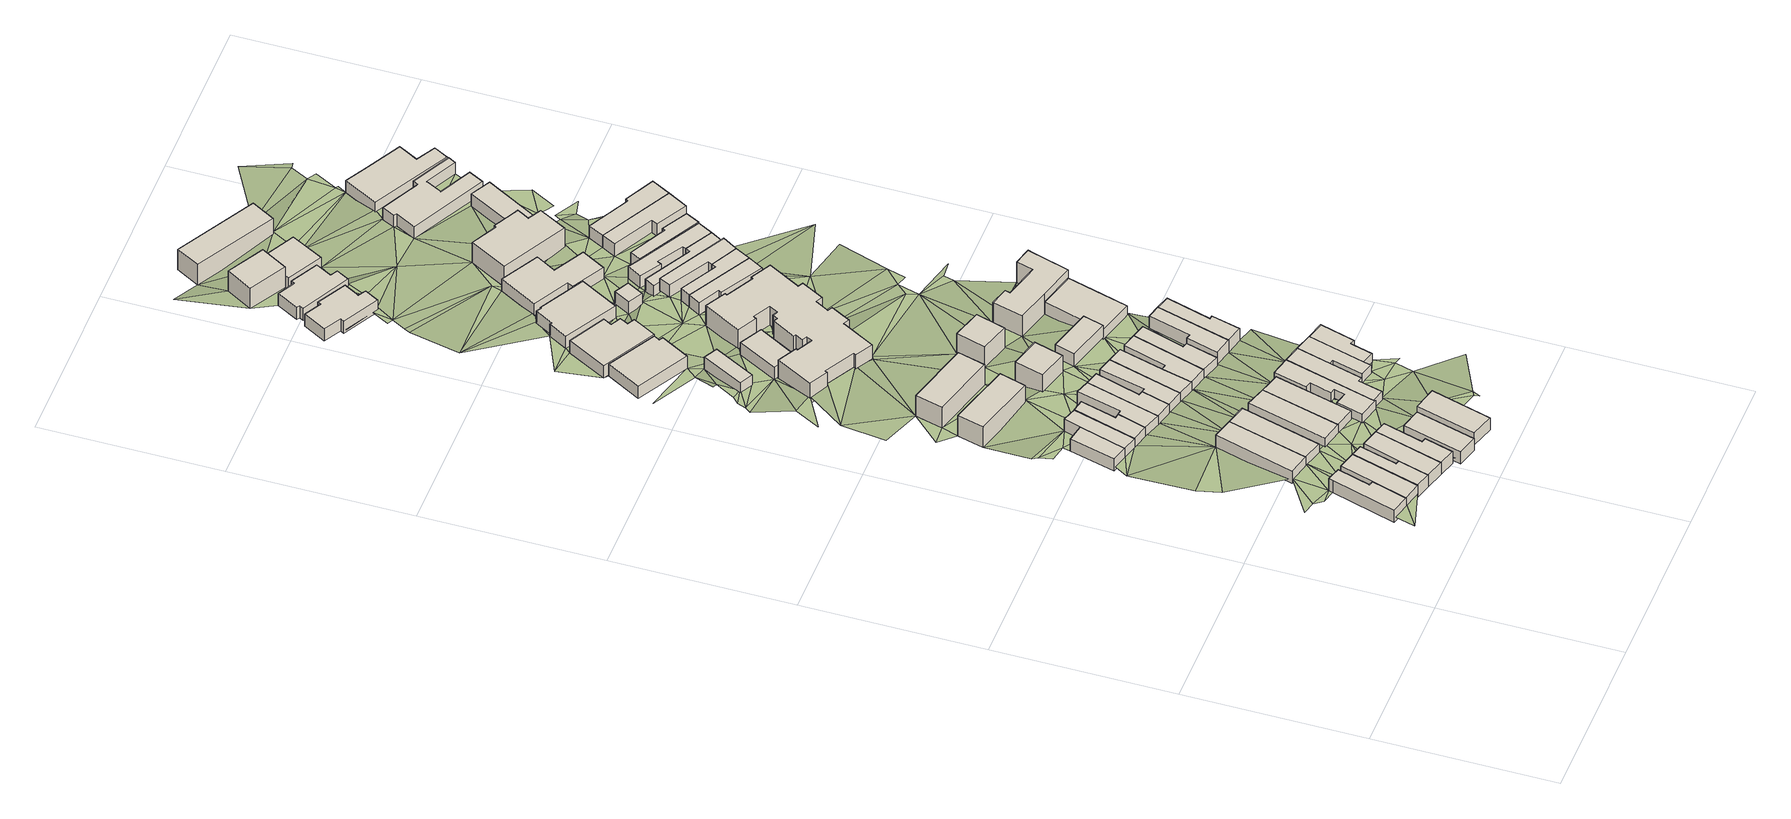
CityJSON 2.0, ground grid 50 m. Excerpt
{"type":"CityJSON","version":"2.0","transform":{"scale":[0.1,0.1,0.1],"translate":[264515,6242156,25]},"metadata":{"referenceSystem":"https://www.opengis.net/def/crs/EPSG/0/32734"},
"CityObjects":{
"building1":{"type":"Building","attributes":{"address":"53 Balfour Street Woodstock 7925 Cape Town","building":"house","building:levels":1,"building_height":4.1,"plus_code":"4FRW3F82+5XV","ground_height":44.58,"roof_height":48.68},"geometry":[{"type":"Solid","lod":"1","boundaries":[[[[0,1,2,3]],[[1,4,5,2]],[[4,6,7,5]],[[6,8,9,7]],[[8,10,11,9]],[[10,12,13,11]],[[12,0,3,13]],[[3,2,5,7,9,11,13]],[[12,10,8,6,4,1,0]]]]}]},
"building2":{"type":"Building","attributes":{"address":"55 Balfour Street Woodstock 7925 Cape Town","building":"house","building:levels":1,"building_height":4.1,"plus_code":"4FRW3F82+5X8","ground_height":44.58,"roof_height":48.68},"geometry":[{"type":"Solid","lod":"1","boundaries":[[[[1,14,15,2]],[[14,16,17,15]],[[16,18,19,17]],[[18,4,5,19]],[[4,1,2,5]],[[2,15,17,19,5]],[[4,18,16,14,1]]]]}]},
"building3":{"type":"Building","attributes":{"address":"57 Balfour Street Woodstock 7925 Cape Town","building":"house","building:levels":1,"building_height":4.1,"plus_code":"4FRW3F83+52M","ground_height":44.68,"roof_height":48.78},"geometry":[{"type":"Solid","lod":"1","boundaries":[[[[20,21,22,23]],[[21,24,25,22]],[[24,26,27,25]],[[26,28,29,27]],[[28,30,31,29]],[[30,20,23,31]],[[23,22,25,27,29,31]],[[30,28,26,24,21,20]]]]}]},
"building4":{"type":"Building","attributes":{"address":"59 Balfour Street Woodstock 7925 Cape Town","building":"house","building:levels":1,"building_height":4.1,"plus_code":"4FRW3F83+52Q","ground_height":44.68,"roof_height":48.78},"geometry":[{"type":"Solid","lod":"1","boundaries":[[[[24,32,33,25]],[[32,34,35,33]],[[34,36,37,35]],[[36,26,27,37]],[[26,24,25,27]],[[25,33,35,37,27]],[[26,36,34,32,24]]]]}]},
"building5":{"type":"Building","attributes":{"address":"45 Chamberlain Street Woodstock 7925 Cape Town","building":"semidetached_house","building:levels":1,"building_height":4.1,"plus_code":"4FRW3F83+72R","ground_height":42.8,"roof_height":46.9},"geometry":[{"type":"Solid","lod":"1","boundaries":[[[[38,39,40,41]],[[39,42,43,40]],[[42,44,45,43]],[[44,38,41,45]],[[41,40,43,45]],[[44,42,39,38]]]]}]},
"building6":{"type":"Building","attributes":{"address":"61 Balfour Street Woodstock 7925 Cape Town","building":"house","building:levels":1,"building_height":4.1,"plus_code":"4FRW3F83+53C","ground_height":44.68,"roof_height":48.78},"geometry":[{"type":"Solid","lod":"1","boundaries":[[[[32,46,47,33]],[[46,48,49,47]],[[48,50,51,49]],[[50,52,53,51]],[[52,34,35,53]],[[34,32,33,35]],[[33,47,49,51,53,35]],[[34,52,50,48,46,32]]]]}]},
"building7":{"type":"Building","attributes":{"address":"52 Chamberlain Street Woodstock Cape Town","building":"house","building:levels":1,"building_height":4.1,"plus_code":"4FRW3F82+CXM","ground_height":38.97,"roof_height":43.07},"geometry":[{"type":"Solid","lod":"1","boundaries":[[[[54,55,56,57]],[[55,58,59,56]],[[58,60,61,59]],[[60,54,57,61]],[[57,56,59,61]],[[60,58,55,54]]]]}]},
"building8":{"type":"Building","attributes":{"address":"63 Balfour Street Woodstock 7925 Cape Town","building":"semidetached_house","building:levels":1,"building_height":4.1,"plus_code":"4FRW3F83+43W","ground_height":44.68,"roof_height":48.78},"geometry":[{"type":"Solid","lod":"1","boundaries":[[[[62,63,64,65]],[[63,66,67,64]],[[66,68,69,67]],[[68,62,65,69]],[[65,64,67,69]],[[68,66,63,62]]]]}]},
"building9":{"type":"Building","attributes":{"address":"43 Chamberlain Street Woodstock 7925 Cape Town","building":"semidetached_house","building:levels":1,"building_height":4.1,"plus_code":"4FRW3F83+72P","ground_height":42.8,"roof_height":46.9},"geometry":[{"type":"Solid","lod":"1","boundaries":[[[[38,44,45,41]],[[44,70,71,45]],[[70,72,73,71]],[[72,38,41,73]],[[41,45,71,73]],[[72,70,44,38]]]]}]},
"building10":{"type":"Building","attributes":{"address":"50 Chamberlain Street Woodstock Cape Town","building":"house","building:levels":1,"building_height":4.1,"plus_code":"4FRW3F82+CXQ","ground_height":38.97,"roof_height":43.07},"geometry":[{"type":"Solid","lod":"1","boundaries":[[[[74,75,76,77]],[[75,78,79,76]],[[78,54,57,79]],[[54,60,61,57]],[[60,74,77,61]],[[77,76,79,57,61]],[[60,54,78,75,74]]]]}]},
"building11":{"type":"Building","attributes":{"address":"65 Balfour Street Woodstock 7925 Cape Town","building":"semidetached_house","building:levels":1,"building_height":4.1,"plus_code":"4FRW3F83+44J","ground_height":46.59,"roof_height":50.69},"geometry":[{"type":"Solid","lod":"1","boundaries":[[[[80,81,82,83]],[[81,84,85,82]],[[84,86,87,85]],[[86,80,83,87]],[[83,82,85,87]],[[86,84,81,80]]]]}]},
"building12":{"type":"Building","attributes":{"address":"48 Chamberlain Street Woodstock Cape Town","building":"house","building:levels":1,"building_height":4.1,"plus_code":"4FRW3F83+C2V","ground_height":39.05,"roof_height":43.15},"geometry":[{"type":"Solid","lod":"1","boundaries":[[[[88,89,90,91]],[[89,92,93,90]],[[92,75,94,93]],[[75,74,95,94]],[[74,96,97,95]],[[96,88,91,97]],[[91,90,93,94,95,97]],[[96,74,75,92,89,88]]]]}]},
"building13":{"type":"Building","attributes":{"address":"41 Chamberlain Street Woodstock 7925 Cape Town","building":"semidetached_house","building:levels":1,"building_height":4.1,"plus_code":"4FRW3F83+73F","ground_height":42.8,"roof_height":46.9},"geometry":[{"type":"Solid","lod":"1","boundaries":[[[[98,99,100,101]],[[99,102,103,100]],[[102,104,105,103]],[[104,98,101,105]],[[101,100,103,105]],[[104,102,99,98]]]]}]},
"building14":{"type":"Building","attributes":{"address":"39 Chamberlain Street Woodstock 7925 Cape Town","building":"semidetached_house","building:levels":1,"building_height":4.1,"plus_code":"4FRW3F83+739","ground_height":42.8,"roof_height":46.9},"geometry":[{"type":"Solid","lod":"1","boundaries":[[[[98,104,105,101]],[[104,106,107,105]],[[106,108,109,107]],[[108,98,101,109]],[[101,105,107,109]],[[108,106,104,98]]]]}]},
"building15":{"type":"Building","attributes":{"building":"terrace","building:levels":2,"building:units":"3","building_height":6.9,"plus_code":"4FRW3F83+G2R","ground_height":37.04,"roof_height":43.94},"geometry":[{"type":"Solid","lod":"1","boundaries":[[[[110,111,112,113]],[[111,114,115,112]],[[114,116,117,115]],[[116,110,113,117]],[[113,112,115,117]],[[116,114,111,110]]]]}]},
"building16":{"type":"Building","attributes":{"address":"46 Chamberlain Street Woodstock Cape Town","building":"house","building:levels":1,"building_height":4.1,"plus_code":"4FRW3F83+C2X","ground_height":39.05,"roof_height":43.15},"geometry":[{"type":"Solid","lod":"1","boundaries":[[[[118,119,120,121]],[[119,122,123,120]],[[122,88,91,123]],[[88,96,97,91]],[[96,124,125,97]],[[124,118,121,125]],[[121,120,123,91,97,125]],[[124,96,88,122,119,118]]]]}]},
"building17":{"type":"Building","attributes":{"address":"44 Chamberlain Street Woodstock Cape Town","building":"house","building:levels":1,"building_height":4.1,"plus_code":"4FRW3F83+C3R","ground_height":39.05,"roof_height":43.15},"geometry":[{"type":"Solid","lod":"1","boundaries":[[[[126,127,128,129]],[[127,130,131,128]],[[130,118,121,131]],[[118,124,125,121]],[[124,132,133,125]],[[132,126,129,133]],[[129,128,131,121,125,133]],[[132,124,118,130,127,126]]]]}]},
"building18":{"type":"Building","attributes":{"address":"37 Chamberlain Street Woodstock 7925 Cape Town","building":"house","building:levels":1,"building_height":4.1,"plus_code":"4FRW3F83+747","ground_height":42.8,"roof_height":46.9},"geometry":[{"type":"Solid","lod":"1","boundaries":[[[[134,135,136,137]],[[135,138,139,136]],[[138,140,141,139]],[[140,142,143,141]],[[142,144,145,143]],[[144,146,147,145]],[[146,148,149,147]],[[148,150,151,149]],[[150,152,153,151]],[[152,154,155,153]],[[154,134,137,155]],[[137,136,139,141,143,145,147,149,151,153,155]],[[154,152,150,148,146,144,142,140,138,135,134]]]]}]},
"building19":{"type":"Building","attributes":{"building":"terrace","building:levels":2,"building:units":"3","building_height":6.9,"plus_code":"4FRW3F83+H2M","ground_height":37.04,"roof_height":43.94},"geometry":[{"type":"Solid","lod":"1","boundaries":[[[[156,157,158,159]],[[157,160,161,158]],[[160,162,163,161]],[[162,156,159,163]],[[159,158,161,163]],[[162,160,157,156]]]]}]},
"building20":{"type":"Building","attributes":{"address":"42 Chamberlain Street Woodstock Cape Town","building":"house","building:levels":1,"building_height":4.1,"plus_code":"4FRW3F83+C3P","ground_height":39.05,"roof_height":43.15},"geometry":[{"type":"Solid","lod":"1","boundaries":[[[[164,165,166,167]],[[165,168,169,166]],[[168,126,129,169]],[[126,132,133,129]],[[132,170,171,133]],[[170,164,167,171]],[[167,166,169,129,133,171]],[[170,132,126,168,165,164]]]]}]},
"building21":{"type":"Building","attributes":{"address":"35 Chamberlain Street Woodstock 7925 Cape Town","building":"house","building:levels":1,"building_height":4.1,"plus_code":"4FRW3F83+64W","ground_height":42.8,"roof_height":46.9},"geometry":[{"type":"Solid","lod":"1","boundaries":[[[[135,134,137,136]],[[134,172,173,137]],[[172,174,175,173]],[[174,176,177,175]],[[176,178,179,177]],[[178,180,181,179]],[[180,135,136,181]],[[136,137,173,175,177,179,181]],[[180,178,176,174,172,134,135]]]]}]},
"building22":{"type":"Building","attributes":{"address":"40 Chamberlain Street Woodstock Cape Town","building":"house","building:levels":1,"building_height":4.1,"plus_code":"4FRW3F83+C4J","ground_height":39.05,"roof_height":43.15},"geometry":[{"type":"Solid","lod":"1","boundaries":[[[[182,183,184,185]],[[183,164,167,184]],[[164,170,171,167]],[[170,186,187,171]],[[186,182,185,187]],[[185,184,167,171,187]],[[186,170,164,183,182]]]]}]},
"building23":{"type":"Building","attributes":{"building":"apartments","building:levels":2,"building:flats":"2","building_height":6.9,"plus_code":"4FRW3F83+G38","ground_height":37.16,"roof_height":44.06},"geometry":[{"type":"Solid","lod":"1","boundaries":[[[[188,189,190,191]],[[189,192,193,190]],[[192,194,195,193]],[[194,188,191,195]],[[191,190,193,195]],[[194,192,189,188]]]]}]},
"building24":{"type":"Building","attributes":{"address":"33 Chamberlain Street Woodstock 7925 Cape Town","building":"house","building:levels":1,"building_height":4.1,"plus_code":"4FRW3F83+757","ground_height":42.8,"roof_height":46.9},"geometry":[{"type":"Solid","lod":"1","boundaries":[[[[180,178,179,181]],[[178,196,197,179]],[[196,198,199,197]],[[198,200,201,199]],[[200,202,203,201]],[[202,204,205,203]],[[204,180,181,205]],[[181,179,197,199,201,203,205]],[[204,202,200,198,196,178,180]]]]}]},
"building25":{"type":"Building","attributes":{"address":"38 Chamberlain Street Woodstock Cape Town","building":"house","building:levels":1,"building_height":4.1,"plus_code":"4FRW3F83+C4G","ground_height":39.23,"roof_height":43.33},"geometry":[{"type":"Solid","lod":"1","boundaries":[[[[206,207,208,209]],[[207,210,211,208]],[[210,212,213,211]],[[212,214,215,213]],[[214,216,217,215]],[[216,206,209,217]],[[209,208,211,213,215,217]],[[216,214,212,210,207,206]]]]}]},
"building26":{"type":"Building","attributes":{"building":"yes","building:levels":1,"building_height":4.1,"plus_code":"4FRW3F83+Q2J","ground_height":32.31,"roof_height":36.41},"geometry":[{"type":"Solid","lod":"1","boundaries":[[[[218,219,220,221]],[[219,222,223,220]],[[222,224,225,223]],[[224,218,221,225]],[[221,220,223,225]],[[224,222,219,218]]]]}]},
"building27":{"type":"Building","attributes":{"address":"57 Roodebloem Road Woodstock Cape Town","building":"house","building:levels":1,"building_height":4.1,"plus_code":"4FRW3F82+VX8","ground_height":32.31,"roof_height":36.41},"geometry":[{"type":"Solid","lod":"1","boundaries":[[[[226,227,228,229]],[[227,230,231,228]],[[230,232,233,231]],[[232,234,235,233]],[[234,236,237,235]],[[236,226,229,237]],[[229,228,231,233,235,237]],[[236,234,232,230,227,226]]]]}]},
"building28":{"type":"Building","attributes":{"address":"31 Chamberlain Street Woodstock 7925 Cape Town","building":"house","building:levels":1,"building_height":4.1,"plus_code":"4FRW3F83+75H","ground_height":42.8,"roof_height":46.9},"geometry":[{"type":"Solid","lod":"1","boundaries":[[[[204,202,203,205]],[[202,238,239,203]],[[238,240,241,239]],[[240,242,243,241]],[[242,244,245,243]],[[244,204,205,245]],[[205,203,239,241,243,245]],[[244,242,240,238,202,204]]]]}]},
"building29":{"type":"Building","attributes":{"address":"36 Chamberlain Street Woodstock Cape Town","building":"house","building:levels":1,"building_height":4.1,"plus_code":"4FRW3F83+C4H","ground_height":39.23,"roof_height":43.33},"geometry":[{"type":"Solid","lod":"1","boundaries":[[[[246,247,248,249]],[[247,250,251,248]],[[250,207,208,251]],[[207,206,209,208]],[[206,252,253,209]],[[252,246,249,253]],[[249,248,251,208,209,253]],[[252,206,207,250,247,246]]]]}]},
"building30":{"type":"Building","attributes":{"building":"garage","building:levels":1,"building_height":4.1,"plus_code":"4FRW3F83+Q28","ground_height":33.65,"roof_height":37.75},"geometry":[{"type":"Solid","lod":"1","boundaries":[[[[254,255,256,257]],[[255,258,259,256]],[[258,260,261,259]],[[260,262,263,261]],[[262,254,257,263]],[[257,256,259,261,263]],[[262,260,258,255,254]]]]}]},
"building31":{"type":"Building","attributes":{"building":"apartments","building:levels":2,"building:flats":"2","building_height":6.9,"plus_code":"4FRW3F83+H4C","ground_height":37.16,"roof_height":44.06},"geometry":[{"type":"Solid","lod":"1","boundaries":[[[[264,265,266,267]],[[265,268,269,266]],[[268,270,271,269]],[[270,264,267,271]],[[267,266,269,271]],[[270,268,265,264]]]]}]},
"building32":{"type":"Building","attributes":{"building":"garage","building:levels":1,"building_height":4.1,"plus_code":"4FRW3F83+F4W","ground_height":39.05,"roof_height":43.15},"geometry":[{"type":"Solid","lod":"1","boundaries":[[[[272,273,274,275]],[[273,276,277,274]],[[276,278,279,277]],[[278,272,275,279]],[[275,274,277,279]],[[278,276,273,272]]]]}]},
"building33":{"type":"Building","attributes":{"address":"34 Chamberlain Street Woodstock Cape Town","building":"house","building:levels":1,"building_height":4.1,"plus_code":"4FRW3F83+C57","ground_height":41,"roof_height":45.1},"geometry":[{"type":"Solid","lod":"1","boundaries":[[[[280,281,282,283]],[[281,284,285,282]],[[284,286,287,285]],[[286,288,289,287]],[[288,290,291,289]],[[290,280,283,291]],[[283,282,285,287,289,291]],[[290,288,286,284,281,280]]]]}]},
"building34":{"type":"Building","attributes":{"address":"55A Roodebloem Road Woodstock Cape Town","building":"house","building:levels":1,"building_height":4.1,"plus_code":"4FRW3F83+V2R","ground_height":30.93,"roof_height":35.03},"geometry":[{"type":"Solid","lod":"1","boundaries":[[[[292,293,294,295]],[[293,296,297,294]],[[296,298,299,297]],[[298,300,301,299]],[[300,302,303,301]],[[302,304,305,303]],[[304,306,307,305]],[[306,292,295,307]],[[295,294,297,299,301,303,305,307]],[[306,304,302,300,298,296,293,292]]]]}]},
"building35":{"type":"Building","attributes":{"address":"32 Chamberlain Street Woodstock Cape Town","building":"house","building:levels":1,"building_height":4.1,"plus_code":"4FRW3F83+C55","ground_height":41,"roof_height":45.1},"geometry":[{"type":"Solid","lod":"1","boundaries":[[[[308,309,310,311]],[[309,312,313,310]],[[312,281,282,313]],[[281,280,283,282]],[[280,314,315,283]],[[314,308,311,315]],[[311,310,313,282,283,315]],[[314,280,281,312,309,308]]]]}]},
"building36":{"type":"Building","attributes":{"address":"Milner Court 58 Milner Road Woodstock Cape Town","building":"apartments","building:levels":2,"building:flats":"8","building_height":6.9,"plus_code":"4FRW3F83+P3X","ground_height":32.58,"roof_height":39.48},"geometry":[{"type":"Solid","lod":"1","boundaries":[[[[316,317,318,319]],[[317,320,321,318]],[[320,322,323,321]],[[322,324,325,323]],[[324,326,327,325]],[[326,328,329,327]],[[328,330,331,329]],[[330,332,333,331]],[[332,334,335,333]],[[334,336,337,335]],[[336,338,339,337]],[[338,340,341,339]],[[340,342,343,341]],[[342,344,345,343]],[[344,346,347,345]],[[346,348,349,347]],[[348,350,351,349]],[[350,352,353,351]],[[352,354,355,353]],[[354,356,357,355]],[[356,358,359,357]],[[358,360,361,359]],[[360,362,363,361]],[[362,364,365,363]],[[364,366,367,365]],[[366,368,369,367]],[[368,370,371,369]],[[370,372,373,371]],[[372,374,375,373]],[[374,376,377,375]],[[376,378,379,377]],[[378,380,381,379]],[[380,382,383,381]],[[382,384,385,383]],[[384,386,387,385]],[[386,388,389,387]],[[388,316,319,389]],[[319,318,321,323,325,327,329,331,333,335,337,339,341,343,345,347,349,351,353,355,357,359,361,363,365,367,369,371,373,375,377,379,381,383,385,387,389]],[[388,386,384,382,380,378,376,374,372,370,368,366,364,362,360,358,356,354,352,350,348,346,344,342,340,338,336,334,332,330,328,326,324,322,320,317,316]]]]}]},
"building37":{"type":"Building","attributes":{"building":"yes","building:levels":1,"building_height":4.1,"plus_code":"4FRW3F83+G59","ground_height":37.46,"roof_height":41.56},"geometry":[{"type":"Solid","lod":"1","boundaries":[[[[390,391,392,393]],[[391,394,395,392]],[[394,396,397,395]],[[396,398,399,397]],[[398,400,401,399]],[[400,390,393,401]],[[393,392,395,397,399,401]],[[400,398,396,394,391,390]]]]}]},
"building38":{"type":"Building","attributes":{"address":"55 Roodebloem Road Woodstock Cape Town","building":"house","building:levels":1,"building_height":4.1,"plus_code":"4FRW3F83+W2X","ground_height":30.93,"roof_height":35.03},"geometry":[{"type":"Solid","lod":"1","boundaries":[[[[402,403,404,405]],[[403,406,407,404]],[[406,408,409,407]],[[408,410,411,409]],[[410,412,413,411]],[[412,414,415,413]],[[414,416,417,415]],[[416,402,405,417]],[[405,404,407,409,411,413,415,417]],[[416,414,412,410,408,406,403,402]]]]}]},
"building39":{"type":"Building","attributes":{"address":"28 Roodebloem Road Woodstock Cape Town","building":"yes","building:levels":1,"building_height":4.1,"plus_code":"4FRW3F92+4XX","ground_height":26.82,"roof_height":30.92},"geometry":[{"type":"Solid","lod":"1","boundaries":[[[[418,419,420,421]],[[419,422,423,420]],[[422,424,425,423]],[[424,426,427,425]],[[426,428,429,427]],[[428,430,431,429]],[[430,432,433,431]],[[432,434,435,433]],[[434,436,437,435]],[[436,418,421,437]],[[421,420,423,425,427,429,431,433,435,437]],[[436,434,432,430,428,426,424,422,419,418]]]]}]},
"building40":{"type":"Building","attributes":{"address":"23A Salisbury Street Woodstock Cape Town","building":"yes","building:levels":2,"building_height":6.9,"plus_code":"4FRW3F83+H54","ground_height":37.46,"roof_height":44.36},"geometry":[{"type":"Solid","lod":"1","boundaries":[[[[391,390,438,439]],[[390,440,441,438]],[[440,442,443,441]],[[442,444,445,443]],[[444,446,447,445]],[[446,448,449,447]],[[448,450,451,449]],[[450,452,453,451]],[[452,454,455,453]],[[454,391,439,455]],[[439,438,441,443,445,447,449,451,453,455]],[[454,452,450,448,446,444,442,440,390,391]]]]}]},
"building41":{"type":"Building","attributes":{"building":"yes","building:levels":1,"building_height":4.1,"plus_code":"4FRW3F83+W34","ground_height":31.32,"roof_height":35.42},"geometry":[{"type":"Solid","lod":"1","boundaries":[[[[456,457,458,459]],[[457,460,461,458]],[[460,462,463,461]],[[462,456,459,463]],[[459,458,461,463]],[[462,460,457,456]]]]}]},
"building42":{"type":"Building","attributes":{"address":"26 Roodebloem Road Woodstock Cape Town","building":"yes","building:levels":1,"building_height":4.1,"plus_code":"4FRW3F93+52J","ground_height":26.82,"roof_height":30.92},"geometry":[{"type":"Solid","lod":"1","boundaries":[[[[464,465,466,467]],[[465,468,469,466]],[[468,470,471,469]],[[470,472,473,471]],[[472,474,475,473]],[[474,476,477,475]],[[476,478,479,477]],[[478,480,481,479]],[[480,482,483,481]],[[482,464,467,483]],[[467,466,469,471,473,475,477,479,481,483]],[[482,480,478,476,474,472,470,468,465,464]]]]}]},
"building43":{"type":"Building","attributes":{"address":"56 Milner Road Woodstock Cape Town","building":"house","building:levels":1,"building_height":4.1,"plus_code":"4FRW3F83+R4G","ground_height":32.58,"roof_height":36.68},"geometry":[{"type":"Solid","lod":"1","boundaries":[[[[484,485,486,487]],[[485,488,489,486]],[[488,490,491,489]],[[490,492,493,491]],[[492,494,495,493]],[[494,484,487,495]],[[487,486,489,491,493,495]],[[494,492,490,488,485,484]]]]}]},
"building44":{"type":"Building","attributes":{"address":"53 Roodebloem Road Woodstock Cape Town","building":"house","building:levels":1,"building_height":4.1,"plus_code":"4FRW3F83+X3F","ground_height":30.32,"roof_height":34.42},"geometry":[{"type":"Solid","lod":"1","boundaries":[[[[496,497,498,499]],[[497,500,501,498]],[[500,502,503,501]],[[502,504,505,503]],[[504,506,507,505]],[[506,508,509,507]],[[508,510,511,509]],[[510,496,499,511]],[[499,498,501,503,505,507,509,511]],[[510,508,506,504,502,500,497,496]]]]}]},
"building45":{"type":"Building","attributes":{"address":"54 Milner Road Woodstock Cape Town","building":"house","building:levels":1,"building_height":4.1,"plus_code":"4FRW3F83+R4Q","ground_height":32.58,"roof_height":36.68},"geometry":[{"type":"Solid","lod":"1","boundaries":[[[[485,484,487,486]],[[484,512,513,487]],[[512,514,515,513]],[[514,516,517,515]],[[516,518,519,517]],[[518,485,486,519]],[[486,487,513,515,517,519]],[[518,516,514,512,484,485]]]]}]},
"building46":{"type":"Building","attributes":{"address":"Roodebloem Road Woodstock Cape Town","building":"yes","building:levels":2,"building_height":6.9,"plus_code":"4FRW3F93+62J","ground_height":26.82,"roof_height":33.72},"geometry":[{"type":"Solid","lod":"1","boundaries":[[[[520,521,522,523]],[[521,524,525,522]],[[524,526,527,525]],[[526,520,523,527]],[[523,522,525,527]],[[526,524,521,520]]]]}]},
"building47":{"type":"Building","attributes":{"address":"52 Milner Road Woodstock Cape Town","building":"house","building:levels":1,"building_height":4.1,"plus_code":"4FRW3F83+V45","ground_height":32.58,"roof_height":36.68},"geometry":[{"type":"Solid","lod":"1","boundaries":[[[[512,528,529,513]],[[528,530,531,529]],[[530,532,533,531]],[[532,534,535,533]],[[534,514,515,535]],[[514,512,513,515]],[[513,529,531,533,535,515]],[[514,534,532,530,528,512]]]]}]},
"building48":{"type":"Building","attributes":{"address":"50 Milner Road Woodstock Cape Town","building":"house","building:levels":1,"building_height":4.1,"plus_code":"4FRW3F83+V4H","ground_height":31.32,"roof_height":35.42},"geometry":[{"type":"Solid","lod":"1","boundaries":[[[[536,537,538,539]],[[537,540,541,538]],[[540,542,543,541]],[[542,544,545,543]],[[544,546,547,545]],[[546,548,549,547]],[[548,536,539,549]],[[539,538,541,543,545,547,549]],[[548,546,544,542,540,537,536]]]]}]},
"building49":{"type":"Building","attributes":{"address":"24 Roodebloem Road Woodstock Cape Town","building":"yes","building:levels":1,"building_height":4.1,"plus_code":"4FRW3F93+629","ground_height":26.82,"roof_height":30.92},"geometry":[{"type":"Solid","lod":"1","boundaries":[[[[520,526,550,551]],[[526,552,553,550]],[[552,554,555,553]],[[554,556,557,555]],[[556,558,559,557]],[[558,520,551,559]],[[551,550,553,555,557,559]],[[558,556,554,552,526,520]]]]}]},
"building50":{"type":"Building","attributes":{"address":"48 Milner Road Woodstock Cape Town","building":"house","building:levels":1,"building_height":4.1,"plus_code":"4FRW3F83+V5M","ground_height":31.32,"roof_height":35.42},"geometry":[{"type":"Solid","lod":"1","boundaries":[[[[537,560,561,538]],[[560,562,563,561]],[[562,564,565,563]],[[564,566,567,565]],[[566,568,569,567]],[[568,570,571,569]],[[570,572,573,571]],[[572,540,541,573]],[[540,537,538,541]],[[538,561,563,565,567,569,571,573,541]],[[540,572,570,568,566,564,562,560,537]]]]}]},
"building51":{"type":"Building","attributes":{"address":"51 Roodebloem Road Woodstock Cape Town","building":"house","building:levels":2,"building_height":6.9,"plus_code":"4FRW3F93+24F","ground_height":30.32,"roof_height":37.22},"geometry":[{"type":"Solid","lod":"1","boundaries":[[[[574,575,576,577]],[[575,578,579,576]],[[578,580,581,579]],[[580,582,583,581]],[[582,584,585,583]],[[584,586,587,585]],[[586,588,589,587]],[[588,590,591,589]],[[590,592,593,591]],[[592,574,577,593]],[[577,576,579,581,583,585,587,589,591,593]],[[592,590,588,586,584,582,580,578,575,574]]]]}]},
"building52":{"type":"Building","attributes":{"address":"46 Milner Road Woodstock Cape Town","building":"house","building:levels":1,"building_height":4.1,"plus_code":"4FRW3F83+V5W","ground_height":31.64,"roof_height":35.74},"geometry":[{"type":"Solid","lod":"1","boundaries":[[[[594,595,596,597]],[[595,598,599,596]],[[598,600,601,599]],[[600,602,603,601]],[[602,604,605,603]],[[604,594,597,605]],[[597,596,599,601,603,605]],[[604,602,600,598,595,594]]]]}]},
"building53":{"type":"Building","attributes":{"address":"23 Hilyard Street Woodstock Cape Town","building":"house","building:levels":2,"building_height":6.9,"plus_code":"4FRW3F93+73C","ground_height":25.07,"roof_height":31.97},"geometry":[{"type":"Solid","lod":"1","boundaries":[[[[606,607,608,609]],[[607,610,611,608]],[[610,612,613,611]],[[612,606,609,613]],[[609,608,611,613]],[[612,610,607,606]]]]}]},
"building54":{"type":"Building","attributes":{"address":"44","building":"house","building:levels":1,"building_height":4.1,"plus_code":"4FRW3F83+W5H","ground_height":31.64,"roof_height":35.74},"geometry":[{"type":"Solid","lod":"1","boundaries":[[[[614,615,616,617]],[[615,618,619,616]],[[618,620,621,619]],[[620,622,623,621]],[[622,624,625,623]],[[624,614,617,625]],[[617,616,619,621,623,625]],[[624,622,620,618,615,614]]]]}]},
"building55":{"type":"Building","attributes":{"address":"42 Milner Road Woodstock Cape Town","building":"house","building:levels":1,"building_height":4.1,"plus_code":"4FRW3F83+W6M","ground_height":31.64,"roof_height":35.74},"geometry":[{"type":"Solid","lod":"1","boundaries":[[[[614,626,627,617]],[[626,628,629,627]],[[628,630,631,629]],[[630,632,633,631]],[[632,615,616,633]],[[615,614,617,616]],[[617,627,629,631,633,616]],[[615,632,630,628,626,614]]]]}]},
"building56":{"type":"Building","attributes":{"building":"yes","building:levels":1,"building_height":4.1,"plus_code":"4FRW3F93+354","ground_height":29.39,"roof_height":33.49},"geometry":[{"type":"Solid","lod":"1","boundaries":[[[[634,635,636,637]],[[635,638,639,636]],[[638,640,641,639]],[[640,642,643,641]],[[642,644,645,643]],[[644,634,637,645]],[[637,636,639,641,643,645]],[[644,642,640,638,635,634]]]]}]},
"building57":{"type":"Building","attributes":{"address":"49 Roodebloem Road Woodstock Cape Town","building":"house","building:levels":1,"building_height":4.1,"plus_code":"4FRW3F93+456","ground_height":29.25,"roof_height":33.35},"geometry":[{"type":"Solid","lod":"1","boundaries":[[[[646,647,648,649]],[[647,650,651,648]],[[650,652,653,651]],[[652,654,655,653]],[[654,656,657,655]],[[656,658,659,657]],[[658,660,661,659]],[[660,662,663,661]],[[662,664,665,663]],[[664,666,667,665]],[[666,668,669,667]],[[668,646,649,669]],[[649,648,651,653,655,657,659,661,663,665,667,669]],[[668,666,664,662,660,658,656,654,652,650,647,646]]]]}]},
"building58":{"type":"Building","attributes":{"address":"45 Roodebloem Road Woodstock Cape Town","building":"house","building:levels":1,"building_height":4.1,"plus_code":"4FRW3F93+562","ground_height":27.84,"roof_height":31.94},"geometry":[{"type":"Solid","lod":"1","boundaries":[[[[670,671,672,673]],[[671,674,675,672]],[[674,676,677,675]],[[676,678,679,677]],[[678,680,681,679]],[[680,682,683,681]],[[682,670,673,683]],[[673,672,675,677,679,681,683]],[[682,680,678,676,674,671,670]]]]}]},
"terrain1":{"type":"TINRelief","geometry":[{"type":"CompositeSurface","lod":"1","boundaries":[[[684,685,686]],[[685,684,687]],[[688,689,690]],[[691,10,690]],[[10,691,12]],[[690,10,688]],[[4,8,6]],[[4,692,8]],[[10,8,693]],[[688,10,693]],[[39,694,695]],[[693,8,692]],[[39,695,688]],[[696,694,39]],[[697,36,698]],[[692,20,699]],[[692,699,693]],[[30,698,36]],[[700,701,696]],[[702,703,704]],[[705,20,30]],[[20,706,699]],[[700,696,707]],[[30,36,705]],[[706,20,705]],[[707,696,39]],[[66,703,702]],[[34,705,36]],[[708,709,710]],[[711,703,66]],[[66,52,711]],[[78,712,710]],[[706,705,713]],[[707,39,714]],[[710,709,78]],[[709,55,54]],[[99,699,706]],[[715,705,34]],[[78,111,712]],[[34,52,715]],[[715,713,705]],[[80,52,66]],[[716,39,38]],[[716,714,39]],[[709,54,78]],[[99,72,699]],[[717,110,157]],[[715,718,713]],[[52,80,719]],[[715,52,719]],[[84,720,86]],[[38,721,716]],[[156,717,157]],[[722,111,78]],[[718,715,723]],[[724,38,72]],[[156,725,726]],[[92,727,728]],[[728,729,92]],[[721,38,724]],[[80,730,719]],[[730,80,86]],[[78,75,722]],[[157,110,731]],[[720,732,86]],[[108,718,723]],[[733,72,99]],[[119,92,729]],[[119,75,92]],[[734,719,730]],[[735,723,736]],[[140,723,735]],[[737,86,732]],[[736,738,735]],[[724,72,733]],[[98,733,99]],[[739,740,741]],[[75,119,742]],[[737,732,743]],[[140,108,723]],[[742,722,75]],[[140,735,142]],[[730,86,744]],[[737,744,86]],[[745,730,746]],[[747,725,156]],[[157,731,748]],[[138,98,108]],[[749,130,750]],[[725,751,741]],[[742,119,118]],[[138,108,140]],[[730,752,746]],[[749,753,130]],[[742,754,722]],[[262,755,739]],[[756,757,758]],[[733,98,759]],[[758,755,262]],[[759,98,138]],[[752,730,744]],[[118,130,742]],[[746,752,760]],[[757,756,761]],[[262,739,741]],[[722,754,194]],[[722,194,731]],[[753,165,130]],[[178,746,760]],[[747,751,725]],[[758,762,756]],[[763,760,752]],[[754,742,764]],[[761,756,765]],[[742,130,764]],[[744,737,766]],[[748,731,194]],[[762,758,262]],[[178,760,196]],[[763,752,767]],[[744,767,752]],[[768,769,156]],[[759,138,290]],[[770,138,135]],[[165,276,130]],[[262,741,771]],[[769,747,156]],[[772,773,763]],[[765,774,775]],[[194,265,748]],[[130,276,764]],[[772,763,767]],[[756,218,765]],[[776,774,230]],[[751,777,778]],[[276,165,164]],[[768,748,265]],[[779,780,781]],[[770,280,138]],[[280,290,138]],[[180,770,135]],[[782,772,767]],[[765,218,774]],[[777,751,747]],[[194,783,265]],[[276,164,779]],[[784,762,262]],[[273,764,276]],[[781,210,779]],[[770,180,204]],[[273,783,764]],[[264,768,265]],[[785,786,772]],[[230,774,218]],[[769,768,264]],[[787,293,226]],[[762,784,788]],[[293,292,789]],[[769,790,747]],[[788,230,218]],[[791,265,783]],[[314,280,770]],[[792,793,794]],[[795,276,779]],[[796,797,794]],[[264,790,769]],[[792,798,793]],[[795,779,210]],[[770,204,799]],[[794,793,796]],[[800,230,788]],[[454,783,273]],[[250,801,288]],[[802,793,798]],[[314,770,799]],[[789,292,402]],[[795,210,207]],[[803,293,787]],[[797,796,804]],[[805,788,784]],[[796,793,806]],[[783,454,791]],[[288,286,284]],[[804,807,797]],[[402,416,789]],[[284,250,288]],[[800,787,808]],[[805,784,807]],[[795,207,250]],[[273,809,454]],[[803,787,800]],[[810,790,811]],[[804,796,812]],[[800,788,358]],[[358,788,805]],[[807,813,805]],[[402,292,814]],[[812,807,804]],[[791,454,452]],[[815,791,452]],[[813,807,812]],[[816,790,264]],[[803,800,817]],[[795,250,818]],[[812,819,813]],[[812,820,819]],[[250,284,818]],[[821,822,416]],[[819,823,813]],[[264,815,816]],[[454,809,391]],[[817,800,358]],[[790,824,811]],[[825,803,817]],[[281,818,284]],[[823,819,826]],[[416,414,821]],[[402,814,827]],[[814,828,829]],[[826,819,830]],[[829,831,825]],[[822,821,832]],[[829,827,814]],[[833,834,835]],[[815,452,816]],[[460,829,825]],[[836,452,450]],[[817,358,488]],[[837,838,822]],[[839,840,841]],[[842,843,821]],[[811,824,833]],[[834,833,844]],[[790,816,824]],[[825,817,845]],[[460,827,829]],[[832,821,843]],[[358,356,488]],[[832,496,822]],[[817,488,485]],[[846,847,839]],[[460,825,845]],[[848,840,839]],[[837,849,838]],[[817,485,518]],[[450,448,446]],[[492,488,356]],[[452,836,850]],[[476,422,419]],[[457,827,460]],[[844,833,851]],[[847,848,839]],[[832,843,852]],[[532,845,817]],[[822,496,837]],[[847,849,837]],[[450,444,836]],[[853,356,354]],[[518,532,817]],[[490,488,492]],[[853,492,356]],[[816,452,850]],[[833,824,851]],[[827,457,854]],[[855,853,354]],[[854,852,843]],[[856,476,419]],[[444,450,446]],[[857,832,852]],[[532,858,845]],[[844,859,860]],[[850,836,444]],[[861,860,862]],[[845,858,544]],[[824,816,851]],[[845,544,456]],[[858,532,530]],[[847,863,848]],[[470,526,524]],[[864,865,866]],[[524,521,867]],[[865,856,419]],[[868,492,853]],[[851,869,844]],[[468,465,470]],[[518,870,532]],[[871,457,456]],[[552,470,465]],[[854,457,871]],[[566,456,544]],[[864,856,865]],[[844,869,859]],[[470,552,526]],[[862,860,859]],[[863,864,848]],[[847,837,584]],[[852,854,871]],[[850,872,816]],[[837,496,586]],[[868,853,862]],[[873,874,518]],[[456,566,875]],[[521,612,867]],[[518,874,870]],[[544,876,566]],[[877,816,872]],[[456,875,871]],[[869,851,878]],[[856,864,863]],[[584,863,847]],[[586,496,510]],[[868,862,859]],[[552,465,879]],[[584,837,586]],[[859,880,868]],[[612,521,881]],[[882,883,879]],[[883,856,863]],[[884,876,544]],[[875,602,871]],[[885,552,879]],[[886,881,521]],[[875,604,602]],[[883,885,879]],[[887,510,888]],[[863,885,883]],[[889,890,876]],[[859,869,891]],[[586,510,892]],[[871,602,618]],[[618,887,871]],[[876,884,893]],[[889,876,893]],[[894,880,859]],[[892,510,887]],[[895,612,881]],[[618,615,887]],[[584,652,863]],[[880,894,896]],[[622,618,602]],[[897,584,898]],[[863,899,885]],[[900,885,901]],[[632,887,615]],[[892,887,632]],[[584,897,652]],[[600,598,602]],[[598,622,602]],[[902,896,894]],[[895,881,900]],[[899,863,652]],[[885,903,901]],[[622,620,618]],[[904,892,632]],[[903,885,899]],[[905,622,598]],[[906,907,908]],[[892,904,907]],[[652,909,899]],[[644,652,897]],[[910,908,907]],[[911,644,897]],[[912,904,632]],[[632,913,912]],[[900,901,670]],[[907,904,910]],[[914,901,903]],[[913,632,630]],[[895,900,670]],[[910,904,915]],[[916,912,913]],[[628,913,630]],[[912,916,917]],[[670,901,914]],[[644,918,652]],[[915,919,910]],[[917,916,920]],[[921,914,903]],[[922,923,895]],[[924,925,915]],[[670,926,895]],[[927,914,921]],[[919,915,925]],[[922,895,926]],[[644,919,918]],[[928,929,930]],[[914,927,931]],[[932,926,670]],[[923,922,933]],[[934,929,928]],[[933,935,923]],[[926,936,922]],[[937,682,938]],[[933,939,935]]]}]}
},
"vertices":[
[66,129,196],[118,116,196],[118,116,237],[66,129,237],[148,214,196],[148,214,237],[135,218,196],[135,218,237],[162,309,196],[162,309,237],[124,321,196],[124,321,237],[120,309,196],[120,309,237],
[171,103,196],[171,103,237],[226,293,196],[226,293,237],[176,307,196],[176,307,237],
[226,293,197],[171,103,197],[171,103,238],[226,293,238],[214,90,197],[214,90,238],[239,176,197],[239,176,238],[228,179,197],[228,179,238],[258,284,197],[258,284,238],
[267,75,197],[267,75,238],[322,265,197],[322,265,238],[270,279,197],[270,279,238],
[258,627,178],[200,643,178],[200,643,219],[258,627,219],[136,421,178],[136,421,219],[197,406,178],[197,406,219],
[314,61,197],[314,61,238],[337,141,197],[337,141,238],[324,144,197],[324,144,238],[356,255,197],[356,255,238],
[158,984,140],[108,993,140],[108,993,181],[158,984,181],[75,866,140],[75,866,181],[120,854,140],[120,854,181],
[376,25,197],[422,191,197],[422,191,238],[376,25,238],[365,206,197],[365,206,238],[319,41,197],[319,41,238],
[252,390,178],[252,390,219],[314,612,178],[314,612,219],
[161,842,140],[211,1018,140],[211,1018,181],[161,842,181],[172,1031,140],[172,1031,181],
[422,191,216],[376,25,216],[376,25,257],[422,191,257],[441,6,216],[441,6,257],[488,174,216],[488,174,257],
[231,910,140],[217,911,140],[217,911,182],[231,910,182],[245,1011,140],[245,1011,182],[211,1018,182],[161,842,182],[207,830,140],[207,830,182],
[393,586,178],[336,604,178],[336,604,219],[393,586,219],[277,382,178],[277,382,219],[334,368,178],[334,368,219],
[392,353,178],[392,353,219],[449,569,178],[449,569,219],
[91,1282,120],[71,1209,120],[71,1209,189],[91,1282,189],[248,1159,120],[248,1159,189],[269,1232,120],[269,1232,189],
[315,1019,140],[276,1032,140],[276,1032,182],[315,1019,182],[244,908,140],[244,908,182],[257,813,140],[257,813,182],
[328,880,140],[315,883,140],[315,883,182],[328,880,182],[353,1009,140],[353,1009,182],[305,801,140],[305,801,182],
[446,313,178],[515,566,178],[515,566,219],[446,313,219],[462,579,178],[462,579,219],[437,487,178],[437,487,219],[455,482,178],[455,482,219],[438,421,178],[438,421,219],[451,418,178],[451,418,219],[443,388,178],[443,388,219],[409,397,178],[409,397,219],[389,323,178],[389,323,219],[446,308,178],[446,308,219],
[126,1404,120],[105,1328,120],[105,1328,189],[126,1404,189],[287,1279,120],[287,1279,189],[308,1355,120],[308,1355,189],
[411,993,140],[369,1005,140],[369,1005,182],[411,993,182],[339,878,140],[339,878,182],[353,788,140],[353,788,182],
[483,303,178],[483,303,219],[501,371,178],[501,371,219],[513,367,178],[513,367,219],[538,458,178],[538,458,219],[564,553,178],[564,553,219],
[421,859,140],[455,981,140],[455,981,182],[421,859,182],[400,774,140],[400,774,182],
[296,1130,122],[379,1106,122],[379,1106,191],[296,1130,191],[402,1186,122],[402,1186,191],[318,1209,122],[318,1209,191],
[550,455,178],[550,455,219],[527,370,178],[527,370,219],[565,360,178],[565,360,219],[570,381,178],[570,381,219],[614,539,178],[614,539,219],
[451,760,142],[512,965,142],[512,965,183],[451,760,183],[471,976,142],[471,976,183],[435,856,142],[435,856,183],[421,859,142],[421,859,183],[400,774,142],[400,774,183],
[164,1972,73],[104,1858,73],[104,1858,114],[164,1972,114],[141,1838,73],[141,1838,114],[201,1952,73],[201,1952,114],
[64,2188,73],[10,2093,73],[10,2093,114],[64,2188,114],[153,2013,73],[153,2013,114],[197,2092,73],[197,2092,114],[187,2098,73],[187,2098,114],[196,2114,73],[196,2114,114],
[605,371,178],[605,371,219],[622,433,178],[622,433,219],[636,429,178],[636,429,219],[663,525,178],[663,525,219],
[528,831,142],[514,835,142],[514,835,183],[528,831,183],[551,954,142],[551,954,183],[503,743,142],[503,743,183],
[182,1784,87],[230,1758,87],[230,1758,128],[182,1784,128],[290,1866,87],[290,1866,128],[228,1900,87],[228,1900,128],[169,1791,87],[169,1791,128],
[369,1380,122],[345,1298,122],[345,1298,191],[369,1380,191],[427,1274,122],[427,1274,191],[451,1356,122],[451,1356,191],
[540,1105,140],[419,1139,140],[419,1139,182],[540,1105,182],[402,1083,140],[402,1083,182],[524,1048,140],[524,1048,182],
[554,730,160],[611,935,160],[611,935,201],[554,730,201],[573,945,160],[573,945,201],[540,827,160],[540,827,201],[528,831,160],[528,831,201],[503,743,160],[503,743,201],
[126,2312,59],[66,2202,59],[66,2202,100],[126,2312,100],[216,2121,59],[216,2121,100],[251,2185,59],[251,2185,100],[231,2196,59],[231,2196,100],[243,2219,59],[243,2219,100],[215,2234,59],[215,2234,100],[228,2257,59],[228,2257,100],
[624,798,160],[613,799,160],[613,799,201],[624,798,201],[649,923,160],[649,923,201],[603,718,160],[603,718,201],
[230,1758,76],[182,1784,76],[182,1784,145],[230,1758,145],[126,1683,76],[126,1683,145],[178,1655,76],[178,1655,145],[182,1661,76],[182,1661,145],[265,1615,76],[265,1615,145],[261,1608,76],[261,1608,145],[309,1581,76],[309,1581,145],[359,1673,76],[359,1673,145],[375,1664,76],[375,1664,145],[405,1719,76],[405,1719,145],[392,1726,76],[392,1726,145],[413,1764,76],[413,1764,145],[431,1754,76],[431,1754,145],[465,1816,76],[465,1816,145],[451,1824,76],[451,1824,145],[501,1914,76],[501,1914,145],[444,1945,76],[444,1945,145],[441,1939,76],[441,1939,145],[364,1981,76],[364,1981,145],[367,1987,76],[367,1987,145],[311,2018,76],[311,2018,145],[253,1913,76],[253,1913,145],[306,1884,76],[306,1884,145],[311,1893,76],[311,1893,145],[358,1867,76],[358,1867,145],[345,1842,76],[345,1842,145],[331,1849,76],[331,1849,145],[323,1835,76],[323,1835,145],[312,1841,76],[312,1841,145],[275,1775,76],[275,1775,145],[281,1772,76],[281,1772,145],[270,1752,76],[270,1752,145],[284,1744,76],[284,1744,145],[275,1728,76],[275,1728,145],[232,1751,76],[232,1751,145],[235,1755,76],[235,1755,145],
[674,1191,125],[573,1219,125],[573,1219,166],[674,1191,166],[540,1105,125],[540,1105,166],[524,1048,125],[524,1048,166],[626,1020,125],[626,1020,166],[647,1096,125],[647,1096,166],
[138,2326,59],[282,2245,59],[282,2245,100],[138,2326,100],[341,2351,59],[341,2351,100],[217,2420,59],[217,2420,100],[215,2417,59],[215,2417,100],[201,2425,59],[201,2425,100],[173,2375,59],[173,2375,100],[167,2378,59],[167,2378,100],
[178,2919,18],[98,2963,18],[98,2963,59],[178,2919,59],[93,2954,18],[93,2954,59],[46,2980,18],[46,2980,59],[11,2917,18],[11,2917,59],[59,2890,18],[59,2890,59],[53,2880,18],[53,2880,59],[153,2825,18],[153,2825,59],[175,2864,18],[175,2864,59],[154,2876,18],[154,2876,59],
[674,1191,194],[573,1219,194],[704,1292,125],[704,1292,194],[709,1309,125],[709,1309,194],[659,1322,125],[659,1322,194],[646,1275,125],[646,1275,194],[549,1301,125],[549,1301,194],[553,1316,125],[553,1316,194],[501,1330,125],[501,1330,194],[478,1246,125],[478,1246,194],
[367,2241,63],[327,2262,63],[327,2262,104],[367,2241,104],[302,2217,63],[302,2217,104],[342,2195,63],[342,2195,104],
[225,3009,18],[149,3050,18],[149,3050,59],[225,3009,59],[144,3040,18],[144,3040,59],[96,3066,18],[96,3066,59],[63,3006,18],[63,3006,59],[71,3001,18],[71,3001,59],[65,2990,18],[65,2990,59],[201,2918,18],[201,2918,59],[221,2954,18],[221,2954,59],[201,2965,18],[201,2965,59],
[537,1981,76],[362,2079,76],[362,2079,117],[537,1981,117],[342,2046,76],[342,2046,117],[401,2015,76],[401,2015,117],[396,2007,76],[396,2007,117],[513,1939,76],[513,1939,117],
[290,2546,53],[230,2440,53],[230,2440,94],[290,2546,94],[329,2386,53],[329,2386,94],[320,2370,53],[320,2370,94],[410,2320,53],[410,2320,94],[447,2386,53],[447,2386,94],[362,2433,53],[362,2433,94],[394,2488,53],[394,2488,94],
[559,2023,76],[559,2023,117],[485,2062,76],[485,2062,117],[479,2050,76],[479,2050,117],[378,2106,76],[378,2106,117],
[206,3144,18],[105,3201,18],[105,3201,87],[206,3144,87],[63,3128,18],[63,3128,87],[164,3071,18],[164,3071,87],
[584,2064,76],[584,2064,117],[395,2168,76],[395,2168,117],[380,2136,76],[380,2136,117],[490,2073,76],[490,2073,117],
[584,2064,63],[607,2104,63],[607,2104,104],[584,2064,104],[531,2146,63],[531,2146,104],[525,2133,63],[525,2133,104],[394,2205,63],[394,2205,104],[377,2177,63],[377,2177,104],[395,2168,63],[395,2168,104],
[164,3071,59],[206,3144,59],[158,3060,18],[158,3060,59],[254,3008,18],[254,3008,59],[302,3097,18],[302,3097,59],[207,3148,18],[207,3148,59],
[629,2145,63],[629,2145,104],[456,2241,63],[456,2241,104],[424,2260,63],[424,2260,104],[401,2221,63],[401,2221,104],[459,2186,63],[459,2186,104],[464,2197,63],[464,2197,104],[534,2155,63],[534,2155,104],
[503,2566,53],[510,2579,53],[510,2579,122],[503,2566,122],[493,2588,53],[493,2588,122],[438,2617,53],[438,2617,122],[434,2611,53],[434,2611,122],[363,2649,53],[363,2649,122],[306,2545,53],[306,2545,122],[486,2448,53],[486,2448,122],[528,2525,53],[528,2525,122],[491,2545,53],[491,2545,122],
[629,2145,66],[649,2184,66],[649,2184,107],[629,2145,107],[578,2224,66],[578,2224,107],[574,2216,66],[574,2216,107],[471,2270,66],[471,2270,107],[456,2241,66],[456,2241,107],
[338,3162,1],[375,3227,1],[375,3227,70],[338,3162,70],[156,3350,1],[156,3350,70],[119,3285,1],[119,3285,70],
[705,2249,66],[507,2356,66],[507,2356,107],[705,2249,107],[486,2317,66],[486,2317,107],[597,2257,66],[597,2257,107],[589,2240,66],[589,2240,107],[675,2194,66],[675,2194,107],
[733,2301,66],[733,2301,107],[650,2344,66],[650,2344,107],[645,2337,66],[645,2337,107],[529,2398,66],[529,2398,107],
[493,2588,44],[510,2579,44],[510,2579,85],[493,2588,85],[503,2566,44],[503,2566,85],[540,2545,44],[540,2545,85],[621,2691,44],[621,2691,85],[566,2721,44],[566,2721,85],
[450,2913,43],[432,2878,43],[432,2878,83],[450,2913,83],[439,2872,43],[439,2872,83],[409,2816,43],[409,2816,83],[619,2708,43],[619,2708,83],[641,2750,43],[641,2750,83],[552,2795,43],[552,2795,83],[575,2840,43],[575,2840,83],[663,2795,43],[663,2795,83],[674,2816,43],[674,2816,83],[565,2872,43],[565,2872,83],[557,2858,43],[557,2858,83],
[528,3036,28],[476,2941,28],[476,2941,69],[528,3036,69],[689,2825,28],[689,2825,69],[711,2865,28],[711,2865,69],[657,2895,28],[657,2895,69],[687,2949,28],[687,2949,69],[589,3002,28],[589,3002,69],
[50,70,217],[118,116,217],[66,129,217],[171,103,217],[136,421,196],[29,351,196],[65,342,196],[83,319,196],[176,307,197],[197,406,197],[35,639,177],[50,575,177],[50,825,158],[239,176,216],[228,179,216],[252,390,197],[120,854,158],[75,866,158],[319,41,216],[337,141,216],[314,61,216],[299,320,197],[277,382,197],[161,842,158],[68,1024,140],[113,1014,140],[59,1061,140],[324,144,216],[50,1075,140],[334,368,197],[207,830,159],[389,323,197],[257,813,159],[50,1325,120],[392,353,197],[446,308,197],[479,103,216],[305,801,159],[248,1159,140],[409,397,197],[353,788,159],[50,1575,102],[35,1451,102],[217,911,159],[231,910,159],[244,908,159],[483,303,197],[269,1232,122],[546,84,216],[400,774,159],[446,313,197],[438,421,197],[443,388,197],[558,91,216],[451,418,197],[64,1697,102],[27,1626,102],[126,1683,102],[299,1075,140],[548,70,216],[599,261,197],[501,371,197],[513,367,197],[261,1608,105],[287,1279,122],[328,880,159],[315,883,159],[178,1655,105],[548,320,197],[339,878,159],[296,1130,140],[37,1808,87],[104,1858,87],[58,1848,87],[50,1825,87],[451,760,160],[527,370,197],[75,1865,87],[141,1838,87],[565,360,197],[379,1106,140],[107,1920,87],[680,151,216],[614,314,197],[308,1355,122],[299,1575,105],[548,575,178],[182,1784,89],[605,371,197],[570,381,197],[128,1983,73],[96,1926,87],[5,2052,73],[265,1615,105],[182,1661,105],[455,981,142],[421,859,159],[435,856,160],[632,308,197],[402,1186,140],[228,1900,89],[636,429,197],[622,433,197],[196,2114,76],[201,1952,76],[50,2325,59],[309,1581,105],[427,1274,125],[232,1751,89],[270,1752,89],[235,1755,89],[524,1048,142],[275,1775,89],[230,1758,89],[275,1728,89],[651,704,160],[197,2092,76],[514,835,160],[284,1744,89],[216,2121,76],[299,1825,89],[253,1913,89],[281,1772,89],[290,1866,89],[187,2098,76],[540,1105,142],[359,1673,105],[375,1664,105],[312,1841,89],[306,1884,89],[228,2257,63],[451,1356,125],[557,1542,108],[299,2075,76],[626,1020,142],[331,1849,89],[323,1835,89],[201,2425,63],[50,2575,46],[311,1893,89],[548,1575,108],[251,2185,76],[358,1867,89],[282,2245,63],[215,2234,63],[243,2219,63],[345,1842,89],[231,2196,76],[230,2440,63],[405,1719,89],[413,1764,89],[392,1726,89],[548,1325,125],[299,2575,53],[92,2720,34],[131,2830,34],[53,2880,34],[50,2872,34],[215,2417,63],[217,2420,63],[431,1754,92],[342,2195,76],[106,2783,34],[122,2775,34],[153,2825,34],[101,2736,34],[632,1478,108],[573,1604,108],[320,2370,63],[444,1945,92],[341,2351,63],[441,1939,92],[201,2918,43],[329,2386,63],[377,2177,76],[548,1825,92],[465,1816,92],[451,1824,92],[501,1914,92],[299,2825,43],[175,2864,43],[178,2919,43],[154,2876,34],[50,3325,1],[513,1939,92],[618,1647,108],[490,2073,79],[410,2320,63],[639,1506,108],[479,2050,79],[485,2062,79],[424,2260,66],[459,2186,79],[683,1509,109],[604,1595,108],[225,3009,24],[537,1981,79],[207,3148,24],[201,2965,24],[221,2954,24],[525,2133,79],[254,3008,24],[206,3144,24],[447,2386,66],[362,2433,63],[534,2155,79],[464,2197,79],[679,1792,93],[486,2448,66],[531,2146,79],[728,1873,93],[338,3162,24],[559,2023,79],[438,2617,55],[434,2611,55],[432,2878,44],[302,3097,24],[299,3075,24],[584,2064,79],[450,2913,44],[557,2504,55],[649,2184,79],[491,2545,55],[528,2525,55],[503,2566,55],[439,2872,44],[540,2545,55],[493,2588,55],[579,2491,55],[589,2422,66],[476,2941,44],[582,2549,55],[611,2461,55],[589,2508,55],[619,2708,44],[621,2691,55],[655,2470,55],[557,2858,44],[543,3142,28],[375,3227,3],[621,2523,55],[659,2592,55],[535,3065,28],[565,2872,44],[552,2795,44],[663,2795,44],[575,2840,44],[689,2825,43],[543,3061,28],[569,3192,28],[641,2750,44],[548,3325,11],[568,3128,28],[604,3030,28],[687,2949,43],[585,3195,28]
]}
